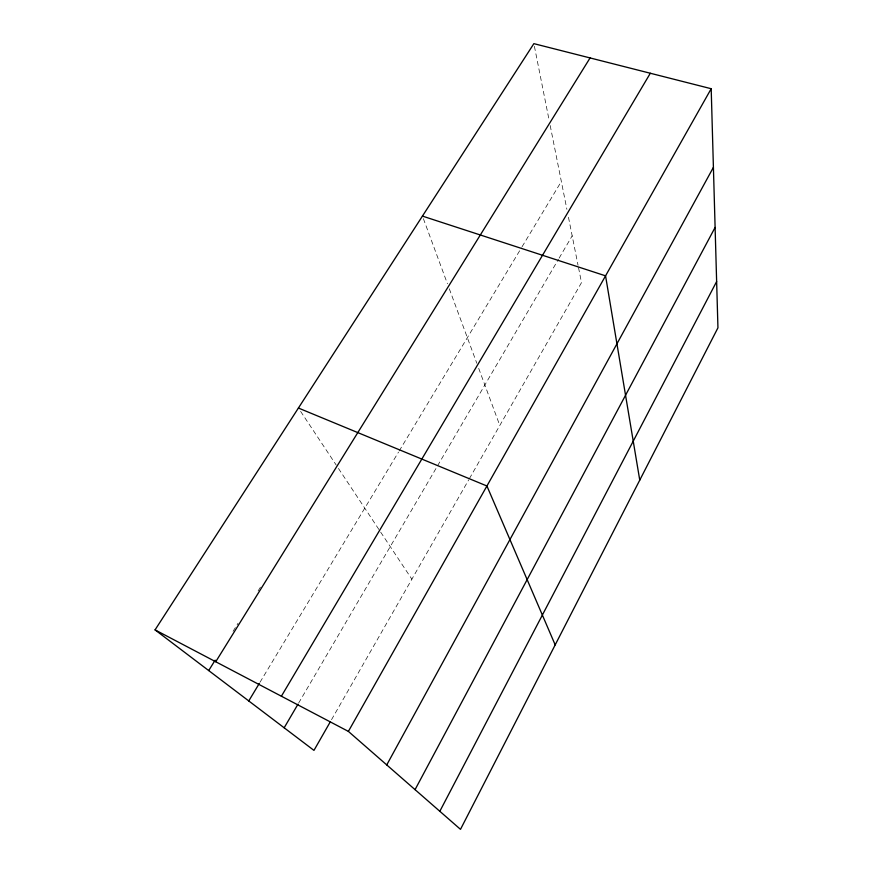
<?xml version="1.0" encoding="UTF-8"?>
<svg xmlns="http://www.w3.org/2000/svg" width="873" height="873" viewBox="0 0 873 873"><rect width="100%" height="100%" fill="white"/><g stroke="black" fill="none" stroke-linecap="round" stroke-linejoin="round"><path stroke-width="0.65" stroke-dasharray="4.37 3.27" d="M331.522 719.69L468.692 479.866M469.368 478.677L581.505 282.623L578.308 266.581M298.631 703.081L436.871 466.968M437.548 465.8L558.425 259.325M559.113 258.157L572.175 235.841M260.012 682.25L398.503 452.105M399.201 450.937L521.367 247.91M522.065 246.743L561.339 181.475M233.058 631.31L238.067 623.224M258.124 590.901L260.994 586.285M300.628 411.39L336.203 465.058M338.462 468.463L411.87 579.203M423.383 218.654L447.434 283.758M449.3 288.799L476.811 363.255M478.71 368.373L499.803 425.457M534.396 46.291L548.855 118.859M550.186 125.494L566.893 209.324M568.476 217.279L578.035 265.239"/><path stroke-width="1.31" d="M439.828 811.29L716.635 281.532M415.057 789.65L715.107 227.438M386.75 764.912L713.405 167.343M711.189 88.719L717.944 327.811L460.497 829.35L348.382 731.399L711.189 88.719L533.872 43.65L155.056 629.88L313.964 750.387L330.169 722.047M284.172 727.787L297.944 704.26M281.39 696.218L650.32 73.256M248.761 700.943L259.314 683.417M208.702 670.562L215.151 660.174M215.74 661.745L590.083 57.934M422.434 216.1L605.556 275.835L639.756 480.117M298.413 408.04L486.916 485.988L555.184 644.874M155.056 629.88L348.382 731.399"/></g></svg>
